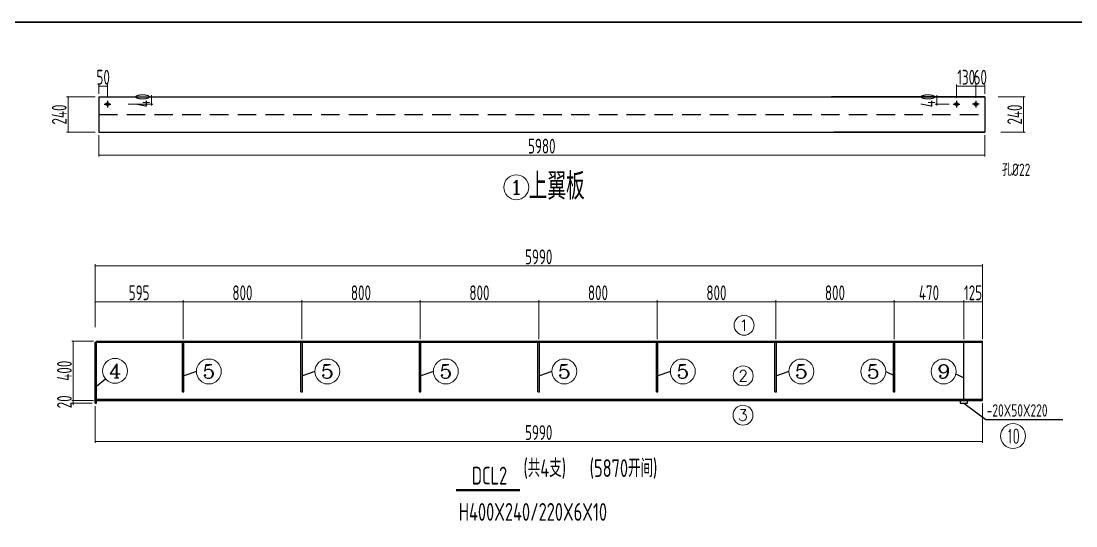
# Model space of a CAD drawing. Header units: millimetres. Extents: x 1471994 to 4527627, y -5186613 to -1927582.
# Drawn here: x 1510151 to 1517272, y -1973455 to -1970048 of the extents above; entities that cross this region are included whole.
import ezdxf
from ezdxf.enums import TextEntityAlignment as Align

# ---------------------------------------------------------------- set-up
doc = ezdxf.new("R2010")
doc.units = ezdxf.units.MM
doc.header["$LTSCALE"] = 1000
doc.header["$PDMODE"] = 34
doc.linetypes.add('CACHE2', pattern=[0.1875, 0.125, -0.0625])
doc.layers.add('ADIM', color=3, linetype='Continuous')
doc.layers.add('钢架', color=7, linetype='Continuous', lineweight=25)
doc.styles.add('COMPLEX', font='COMPLEX')
doc.styles.add('hz', font='gbenor.shx', dxfattribs={"width": 0.75, "height": 100, "bigfont": 'gbcbig.shx'})
doc.styles.add('TSSD_Label', font='Tssdeng.shx', dxfattribs={"width": 0.7, "bigfont": 'hztxt.shx'})
doc.dimstyles.new('连接板标注3', dxfattribs={"dimscale": 100, "dimtxt": 0.8, "dimasz": 0.1, "dimexe": 0.1, "dimexo": 0.2, "dimgap": 0.1, "dimtad": 1, "dimtoh": 1, "dimdec": 0, "dimdsep": 46, "dimtxsty": 'hz', "dimblk": 'ARCHTICK', "dimcen": 3, "dimclrd": 7, "dimclre": 7, "dimclrt": 3, "dimadec": 0, "dimazin": 0, "dimtfac": 1, "dimtdec": 0, "dimtix": 1, "dimtmove": 0, "dimatfit": 3, "dimldrblk": 'ARCHTICK', "dimfxl": 0.1, "dimlwd": 13, "dimlwe": 13, "dimarcsym": 0})

# ---------------------------------------------------------------- blocks, each defined once
blk = doc.blocks.new('_ArchTick')
at = {"color": 0, "linetype": 'ByBlock', "const_width": 0.15}
blk.add_lwpolyline([(-0.5, -0.5), (0.5, 0.5)], dxfattribs=at)
blk = doc.blocks.new('*D871')
at = {"color": 7, "lineweight": 13}
for p, q in [((1510640.6, -1972207.5), (1510493.8, -1972207.5)), ((1510503.8, -1972207.5), (1510503.8, -1972607.5)), ((1510640.6, -1972607.5), (1510493.8, -1972607.5))]:
    blk.add_line(p, q, dxfattribs=at)
at = {"layer": 'Defpoints', "color": 0}
for p in [(1510660.6, -1972207.5), (1510503.8, -1972607.5), (1510660.6, -1972607.5)]:
    blk.add_point(p, dxfattribs=at)
at = {"color": 7, "lineweight": 13, "xscale": 10, "yscale": 10, "zscale": 10}
for p, rotation in [((1510503.8, -1972207.5), 90), ((1510503.8, -1972607.5), 270)]:
    blk.add_blockref('_ArchTick', p, dxfattribs=dict(at, rotation=rotation))
at = {"color": 3, "insert": (1510443.8, -1972407.5), "char_height": 100, "attachment_point": 5, "rotation": 90, "style": 'hz'}
blk.add_mtext('400', dxfattribs=at)
blk = doc.blocks.new('*D872')
at = {"color": 7, "lineweight": 13}
for p, q in [((1510640.6, -1972607.5), (1510493.8, -1972607.5)), ((1510630.6, -1972627.5), (1510493.8, -1972627.5)), ((1510503.8, -1972607.5), (1510503.8, -1972597.5)), ((1510503.8, -1972607.5), (1510503.8, -1972627.5)), ((1510503.8, -1972627.5), (1510503.8, -1972637.5))]:
    blk.add_line(p, q, dxfattribs=at)
at = {"layer": 'Defpoints', "color": 0}
for p in [(1510503.8, -1972627.5), (1510650.6, -1972627.5), (1510660.6, -1972607.5)]:
    blk.add_point(p, dxfattribs=at)
at = {"color": 7, "lineweight": 13, "xscale": 10, "yscale": 10, "zscale": 10}
for p, rotation in [((1510503.8, -1972607.5), 270), ((1510503.8, -1972627.5), 90)]:
    blk.add_blockref('_ArchTick', p, dxfattribs=dict(at, rotation=rotation))
at = {"color": 3, "insert": (1510443.8, -1972617.5), "char_height": 100, "attachment_point": 5, "rotation": 90, "style": 'hz'}
blk.add_mtext('20', dxfattribs=at)
blk = doc.blocks.new('*D873')
at = {"color": 7, "lineweight": 13}
for p, q in [((1510882.2, -1970558.5), (1511041.5, -1970558.5)), ((1511031.5, -1970558.5), (1511031.5, -1970548.5)), ((1511031.5, -1970558.5), (1511031.5, -1970608.5)), ((1510873.4, -1970608.5), (1511041.5, -1970608.5)), ((1511031.5, -1970608.5), (1511031.5, -1970618.5))]:
    blk.add_line(p, q, dxfattribs=at)
at = {"layer": 'Defpoints', "color": 0}
for p in [(1510862.2, -1970558.5), (1510853.4, -1970608.5), (1511031.5, -1970608.5)]:
    blk.add_point(p, dxfattribs=at)
at = {"color": 7, "lineweight": 13, "xscale": 10, "yscale": 10, "zscale": 10}
for p, rotation in [((1511031.5, -1970558.5), 270), ((1511031.5, -1970608.5), 90)]:
    blk.add_blockref('_ArchTick', p, dxfattribs=dict(at, rotation=rotation))
at = {"color": 3, "insert": (1510971.5, -1970583.5), "char_height": 100, "attachment_point": 5, "rotation": 90, "style": 'hz'}
blk.add_mtext('40', dxfattribs=at)
blk = doc.blocks.new('*D874')
at = {"color": 7, "lineweight": 13}
for p, q in [((1510650.6, -1970558.5), (1510458.8, -1970558.5)), ((1510468.8, -1970558.5), (1510468.8, -1970798.5)), ((1510650.6, -1970798.5), (1510458.8, -1970798.5))]:
    blk.add_line(p, q, dxfattribs=at)
at = {"layer": 'Defpoints', "color": 0}
for p in [(1510670.6, -1970558.5), (1510468.8, -1970798.5), (1510670.6, -1970798.5)]:
    blk.add_point(p, dxfattribs=at)
at = {"color": 7, "lineweight": 13, "xscale": 10, "yscale": 10, "zscale": 10}
for p, rotation in [((1510468.8, -1970558.5), 90), ((1510468.8, -1970798.5), 270)]:
    blk.add_blockref('_ArchTick', p, dxfattribs=dict(at, rotation=rotation))
at = {"color": 3, "insert": (1510408.8, -1970678.5), "char_height": 100, "attachment_point": 5, "rotation": 90, "style": 'hz'}
blk.add_mtext('240', dxfattribs=at)
blk = doc.blocks.new('*D875')
at = {"color": 7, "lineweight": 13}
for p, q in [((1510676.6, -1970818.5), (1510676.6, -1970961.7)), ((1516656.6, -1970818.5), (1516656.6, -1970961.7)), ((1510676.6, -1970951.7), (1516656.6, -1970951.7))]:
    blk.add_line(p, q, dxfattribs=at)
at = {"layer": 'Defpoints', "color": 0}
for p in [(1510676.6, -1970798.5), (1516656.6, -1970798.5), (1516656.6, -1970951.7)]:
    blk.add_point(p, dxfattribs=at)
at = {"color": 7, "lineweight": 13, "xscale": 10, "yscale": 10, "zscale": 10, "rotation": 180}
blk.add_blockref('_ArchTick', (1510676.6, -1970951.7), dxfattribs=at)
at = {"color": 7, "lineweight": 13, "xscale": 10, "yscale": 10, "zscale": 10}
blk.add_blockref('_ArchTick', (1516656.6, -1970951.7), dxfattribs=at)
at = {"color": 3, "insert": (1513666.6, -1970891.7), "char_height": 100, "attachment_point": 5, "style": 'hz'}
blk.add_mtext('5980', dxfattribs=at)
blk = doc.blocks.new('轴线标号')
at = {"lineweight": 13}
blk.add_circle((0, 0), 0.5, dxfattribs=at)
at = {"layer": '钢架', "lineweight": 13, "style": 'COMPLEX', "width": 1.041667}
blk.add_attdef('A', text='', height=0.56, dxfattribs=at).set_placement((-0.25, -0.28), (0.25, -0.28), align=Align.FIT)
blk = doc.blocks.new('*D849')
at = {"color": 7, "lineweight": 13}
for p, q in [((1510650.6, -1972114), (1510650.6, -1971689.1)), ((1510650.6, -1971699.1), (1516640.6, -1971699.1)), ((1516640.6, -1972195.5), (1516640.6, -1971689.1))]:
    blk.add_line(p, q, dxfattribs=at)
at = {"layer": 'Defpoints', "color": 0}
for p in [(1516640.6, -1971699.1), (1510650.6, -1972134), (1516640.6, -1972215.5)]:
    blk.add_point(p, dxfattribs=at)
at = {"color": 7, "lineweight": 13, "xscale": 10, "yscale": 10, "zscale": 10, "rotation": 180}
blk.add_blockref('_ArchTick', (1510650.6, -1971699.1), dxfattribs=at)
at = {"color": 7, "lineweight": 13, "xscale": 10, "yscale": 10, "zscale": 10}
blk.add_blockref('_ArchTick', (1516640.6, -1971699.1), dxfattribs=at)
at = {"color": 3, "insert": (1513645.6, -1971639.1), "char_height": 100, "attachment_point": 5, "style": 'hz'}
blk.add_mtext('5990', dxfattribs=at)
blk = doc.blocks.new('*D850')
at = {"color": 7, "lineweight": 13}
for p, q in [((1516640.6, -1972627.5), (1516640.6, -1972894.8)), ((1510650.6, -1972647.5), (1510650.6, -1972894.8)), ((1510650.6, -1972884.8), (1516640.6, -1972884.8))]:
    blk.add_line(p, q, dxfattribs=at)
at = {"layer": 'Defpoints', "color": 0}
for p in [(1510650.6, -1972627.5), (1516640.6, -1972607.5), (1516640.6, -1972884.8)]:
    blk.add_point(p, dxfattribs=at)
at = {"color": 7, "lineweight": 13, "xscale": 10, "yscale": 10, "zscale": 10, "rotation": 180}
blk.add_blockref('_ArchTick', (1510650.6, -1972884.8), dxfattribs=at)
at = {"color": 7, "lineweight": 13, "xscale": 10, "yscale": 10, "zscale": 10}
blk.add_blockref('_ArchTick', (1516640.6, -1972884.8), dxfattribs=at)
at = {"color": 3, "insert": (1513645.6, -1972824.8), "char_height": 100, "attachment_point": 5, "style": 'hz'}
blk.add_mtext('5990', dxfattribs=at)
blk = doc.blocks.new('*D851')
at = {"color": 7, "lineweight": 13}
for p, q in [((1510676.6, -1970538.5), (1510676.6, -1970476.7)), ((1510676.6, -1970486.7), (1510734.6, -1970486.7)), ((1510734.6, -1970556.1), (1510734.6, -1970476.7))]:
    blk.add_line(p, q, dxfattribs=at)
at = {"layer": 'Defpoints', "color": 0}
for p in [(1510734.6, -1970486.7), (1510676.6, -1970558.5), (1510734.6, -1970576.1)]:
    blk.add_point(p, dxfattribs=at)
at = {"color": 7, "lineweight": 13, "xscale": 10, "yscale": 10, "zscale": 10, "rotation": 180}
blk.add_blockref('_ArchTick', (1510676.6, -1970486.7), dxfattribs=at)
at = {"color": 7, "lineweight": 13, "xscale": 10, "yscale": 10, "zscale": 10}
blk.add_blockref('_ArchTick', (1510734.6, -1970486.7), dxfattribs=at)
at = {"color": 3, "insert": (1510705.6, -1970426.7), "char_height": 100, "attachment_point": 5, "style": 'hz'}
blk.add_mtext('50', dxfattribs=at)
blk = doc.blocks.new('*D858')
at = {"color": 7, "lineweight": 13}
for p, q in [((1516746.6, -1970558.5), (1516929.2, -1970558.5)), ((1516919.2, -1970798.5), (1516919.2, -1970558.5)), ((1516765.7, -1970798.5), (1516929.2, -1970798.5))]:
    blk.add_line(p, q, dxfattribs=at)
at = {"layer": 'Defpoints', "color": 0}
for p in [(1516726.6, -1970558.5), (1516919.2, -1970558.5), (1516745.7, -1970798.5)]:
    blk.add_point(p, dxfattribs=at)
at = {"color": 7, "lineweight": 13, "xscale": 10, "yscale": 10, "zscale": 10}
for p, rotation in [((1516919.2, -1970558.5), 90), ((1516919.2, -1970798.5), 270)]:
    blk.add_blockref('_ArchTick', p, dxfattribs=dict(at, rotation=rotation))
at = {"color": 3, "insert": (1516859.2, -1970678.5), "char_height": 100, "attachment_point": 5, "rotation": 90, "style": 'hz'}
blk.add_mtext('240', dxfattribs=at)
blk = doc.blocks.new('*D859')
at = {"color": 7, "lineweight": 13}
for p, q in [((1516408.4, -1970558.5), (1516323.1, -1970558.5)), ((1516333.1, -1970558.5), (1516333.1, -1970548.5)), ((1516333.1, -1970558.5), (1516333.1, -1970608.5)), ((1516417.2, -1970608.5), (1516323.1, -1970608.5)), ((1516333.1, -1970608.5), (1516333.1, -1970618.5))]:
    blk.add_line(p, q, dxfattribs=at)
at = {"layer": 'Defpoints', "color": 0}
for p in [(1516428.4, -1970558.5), (1516333.1, -1970608.5), (1516437.2, -1970608.5)]:
    blk.add_point(p, dxfattribs=at)
at = {"color": 7, "lineweight": 13, "xscale": 10, "yscale": 10, "zscale": 10}
for p, rotation in [((1516333.1, -1970558.5), 270), ((1516333.1, -1970608.5), 90)]:
    blk.add_blockref('_ArchTick', p, dxfattribs=dict(at, rotation=rotation))
at = {"color": 3, "insert": (1516273.1, -1970583.5), "char_height": 100, "attachment_point": 5, "rotation": 90, "style": 'hz'}
blk.add_mtext('40', dxfattribs=at)
blk = doc.blocks.new('*D860')
at = {"color": 7, "lineweight": 13}
for p, q in [((1516596.6, -1970566.1), (1516596.6, -1970476.6)), ((1516656.6, -1970486.6), (1516596.6, -1970486.6)), ((1516656.6, -1970538.5), (1516656.6, -1970476.6))]:
    blk.add_line(p, q, dxfattribs=at)
at = {"layer": 'Defpoints', "color": 0}
for p in [(1516596.6, -1970486.6), (1516656.6, -1970558.5), (1516596.6, -1970586.1)]:
    blk.add_point(p, dxfattribs=at)
at = {"color": 7, "lineweight": 13, "xscale": 10, "yscale": 10, "zscale": 10, "rotation": 180}
blk.add_blockref('_ArchTick', (1516596.6, -1970486.6), dxfattribs=at)
at = {"color": 7, "lineweight": 13, "xscale": 10, "yscale": 10, "zscale": 10}
blk.add_blockref('_ArchTick', (1516656.6, -1970486.6), dxfattribs=at)
at = {"color": 3, "insert": (1516626.6, -1970426.6), "char_height": 100, "attachment_point": 5, "style": 'hz'}
blk.add_mtext('60', dxfattribs=at)
blk = doc.blocks.new('*D861')
at = {"color": 7, "lineweight": 13}
for p, q in [((1515245.6, -1972195.5), (1515245.6, -1971931.6)), ((1516045.6, -1972195.5), (1516045.6, -1971931.6)), ((1515245.6, -1971941.6), (1516045.6, -1971941.6))]:
    blk.add_line(p, q, dxfattribs=at)
at = {"layer": 'Defpoints', "color": 0}
for p in [(1516045.6, -1971941.6), (1515245.6, -1972215.5), (1516045.6, -1972215.5)]:
    blk.add_point(p, dxfattribs=at)
at = {"color": 7, "lineweight": 13, "xscale": 10, "yscale": 10, "zscale": 10, "rotation": 180}
blk.add_blockref('_ArchTick', (1515245.6, -1971941.6), dxfattribs=at)
at = {"color": 7, "lineweight": 13, "xscale": 10, "yscale": 10, "zscale": 10}
blk.add_blockref('_ArchTick', (1516045.6, -1971941.6), dxfattribs=at)
at = {"color": 3, "insert": (1515645.6, -1971881.6), "char_height": 100, "attachment_point": 5, "style": 'hz'}
blk.add_mtext('800', dxfattribs=at)
blk = doc.blocks.new('*D862')
at = {"color": 7, "lineweight": 13}
for p, q in [((1516045.6, -1972195.5), (1516045.6, -1971931.6)), ((1516515.6, -1972195.5), (1516515.6, -1971931.6)), ((1516045.6, -1971941.6), (1516515.6, -1971941.6))]:
    blk.add_line(p, q, dxfattribs=at)
at = {"layer": 'Defpoints', "color": 0}
for p in [(1516515.6, -1971941.6), (1516045.6, -1972215.5), (1516515.6, -1972215.5)]:
    blk.add_point(p, dxfattribs=at)
at = {"color": 7, "lineweight": 13, "xscale": 10, "yscale": 10, "zscale": 10, "rotation": 180}
blk.add_blockref('_ArchTick', (1516045.6, -1971941.6), dxfattribs=at)
at = {"color": 7, "lineweight": 13, "xscale": 10, "yscale": 10, "zscale": 10}
blk.add_blockref('_ArchTick', (1516515.6, -1971941.6), dxfattribs=at)
at = {"color": 3, "insert": (1516280.6, -1971881.6), "char_height": 100, "attachment_point": 5, "style": 'hz'}
blk.add_mtext('470', dxfattribs=at)
blk = doc.blocks.new('*D833')
at = {"color": 7, "lineweight": 13}
for p, q in [((1514445.6, -1972195.5), (1514445.6, -1971931.6)), ((1515245.6, -1972195.5), (1515245.6, -1971931.6)), ((1514445.6, -1971941.6), (1515245.6, -1971941.6))]:
    blk.add_line(p, q, dxfattribs=at)
at = {"layer": 'Defpoints', "color": 0}
for p in [(1515245.6, -1971941.6), (1514445.6, -1972215.5), (1515245.6, -1972215.5)]:
    blk.add_point(p, dxfattribs=at)
at = {"color": 7, "lineweight": 13, "xscale": 10, "yscale": 10, "zscale": 10, "rotation": 180}
blk.add_blockref('_ArchTick', (1514445.6, -1971941.6), dxfattribs=at)
at = {"color": 7, "lineweight": 13, "xscale": 10, "yscale": 10, "zscale": 10}
blk.add_blockref('_ArchTick', (1515245.6, -1971941.6), dxfattribs=at)
at = {"color": 3, "insert": (1514845.6, -1971881.6), "char_height": 100, "attachment_point": 5, "style": 'hz'}
blk.add_mtext('800', dxfattribs=at)
blk = doc.blocks.new('*D834')
at = {"color": 7, "lineweight": 13}
for p, q in [((1513645.6, -1972195.5), (1513645.6, -1971931.6)), ((1514445.6, -1972195.5), (1514445.6, -1971931.6)), ((1513645.6, -1971941.6), (1514445.6, -1971941.6))]:
    blk.add_line(p, q, dxfattribs=at)
at = {"layer": 'Defpoints', "color": 0}
for p in [(1514445.6, -1971941.6), (1513645.6, -1972215.5), (1514445.6, -1972215.5)]:
    blk.add_point(p, dxfattribs=at)
at = {"color": 7, "lineweight": 13, "xscale": 10, "yscale": 10, "zscale": 10, "rotation": 180}
blk.add_blockref('_ArchTick', (1513645.6, -1971941.6), dxfattribs=at)
at = {"color": 7, "lineweight": 13, "xscale": 10, "yscale": 10, "zscale": 10}
blk.add_blockref('_ArchTick', (1514445.6, -1971941.6), dxfattribs=at)
at = {"color": 3, "insert": (1514045.6, -1971881.6), "char_height": 100, "attachment_point": 5, "style": 'hz'}
blk.add_mtext('800', dxfattribs=at)
blk = doc.blocks.new('*D835')
at = {"color": 7, "lineweight": 13}
for p, q in [((1512845.6, -1972195.5), (1512845.6, -1971931.6)), ((1513645.6, -1972195.5), (1513645.6, -1971931.6)), ((1512845.6, -1971941.6), (1513645.6, -1971941.6))]:
    blk.add_line(p, q, dxfattribs=at)
at = {"layer": 'Defpoints', "color": 0}
for p in [(1513645.6, -1971941.6), (1512845.6, -1972215.5), (1513645.6, -1972215.5)]:
    blk.add_point(p, dxfattribs=at)
at = {"color": 7, "lineweight": 13, "xscale": 10, "yscale": 10, "zscale": 10, "rotation": 180}
blk.add_blockref('_ArchTick', (1512845.6, -1971941.6), dxfattribs=at)
at = {"color": 7, "lineweight": 13, "xscale": 10, "yscale": 10, "zscale": 10}
blk.add_blockref('_ArchTick', (1513645.6, -1971941.6), dxfattribs=at)
at = {"color": 3, "insert": (1513245.6, -1971881.6), "char_height": 100, "attachment_point": 5, "style": 'hz'}
blk.add_mtext('800', dxfattribs=at)
blk = doc.blocks.new('*D836')
at = {"color": 7, "lineweight": 13}
for p, q in [((1512045.6, -1972195.5), (1512045.6, -1971931.6)), ((1512845.6, -1972195.5), (1512845.6, -1971931.6)), ((1512045.6, -1971941.6), (1512845.6, -1971941.6))]:
    blk.add_line(p, q, dxfattribs=at)
at = {"layer": 'Defpoints', "color": 0}
for p in [(1512845.6, -1971941.6), (1512045.6, -1972215.5), (1512845.6, -1972215.5)]:
    blk.add_point(p, dxfattribs=at)
at = {"color": 7, "lineweight": 13, "xscale": 10, "yscale": 10, "zscale": 10, "rotation": 180}
blk.add_blockref('_ArchTick', (1512045.6, -1971941.6), dxfattribs=at)
at = {"color": 7, "lineweight": 13, "xscale": 10, "yscale": 10, "zscale": 10}
blk.add_blockref('_ArchTick', (1512845.6, -1971941.6), dxfattribs=at)
at = {"color": 3, "insert": (1512445.6, -1971881.6), "char_height": 100, "attachment_point": 5, "style": 'hz'}
blk.add_mtext('800', dxfattribs=at)
blk = doc.blocks.new('*D837')
at = {"color": 7, "lineweight": 13}
for p, q in [((1511245.6, -1972195.5), (1511245.6, -1971931.6)), ((1512045.6, -1972195.5), (1512045.6, -1971931.6)), ((1511245.6, -1971941.6), (1512045.6, -1971941.6))]:
    blk.add_line(p, q, dxfattribs=at)
at = {"layer": 'Defpoints', "color": 0}
for p in [(1512045.6, -1971941.6), (1511245.6, -1972215.5), (1512045.6, -1972215.5)]:
    blk.add_point(p, dxfattribs=at)
at = {"color": 7, "lineweight": 13, "xscale": 10, "yscale": 10, "zscale": 10, "rotation": 180}
blk.add_blockref('_ArchTick', (1511245.6, -1971941.6), dxfattribs=at)
at = {"color": 7, "lineweight": 13, "xscale": 10, "yscale": 10, "zscale": 10}
blk.add_blockref('_ArchTick', (1512045.6, -1971941.6), dxfattribs=at)
at = {"color": 3, "insert": (1511645.6, -1971881.6), "char_height": 100, "attachment_point": 5, "style": 'hz'}
blk.add_mtext('800', dxfattribs=at)
blk = doc.blocks.new('*D838')
at = {"color": 7, "lineweight": 13}
for p, q in [((1510650.6, -1972094), (1510650.6, -1971931.6)), ((1511245.6, -1972195.5), (1511245.6, -1971931.6)), ((1510650.6, -1971941.6), (1511245.6, -1971941.6))]:
    blk.add_line(p, q, dxfattribs=at)
at = {"layer": 'Defpoints', "color": 0}
for p in [(1511245.6, -1971941.6), (1510650.6, -1972114), (1511245.6, -1972215.5)]:
    blk.add_point(p, dxfattribs=at)
at = {"color": 7, "lineweight": 13, "xscale": 10, "yscale": 10, "zscale": 10, "rotation": 180}
blk.add_blockref('_ArchTick', (1510650.6, -1971941.6), dxfattribs=at)
at = {"color": 7, "lineweight": 13, "xscale": 10, "yscale": 10, "zscale": 10}
blk.add_blockref('_ArchTick', (1511245.6, -1971941.6), dxfattribs=at)
at = {"color": 3, "insert": (1510948.1, -1971881.6), "char_height": 100, "attachment_point": 5, "style": 'hz'}
blk.add_mtext('595', dxfattribs=at)
blk = doc.blocks.new('*D905')
at = {"color": 7, "lineweight": 13}
for p, q in [((1516515.6, -1972195.5), (1516515.6, -1971931.6)), ((1516640.6, -1972147.4), (1516640.6, -1971931.6)), ((1516515.6, -1971941.6), (1516640.6, -1971941.6))]:
    blk.add_line(p, q, dxfattribs=at)
at = {"layer": 'Defpoints', "color": 0}
for p in [(1516640.6, -1971941.6), (1516515.6, -1972215.5), (1516640.6, -1972167.4)]:
    blk.add_point(p, dxfattribs=at)
at = {"color": 7, "lineweight": 13, "xscale": 10, "yscale": 10, "zscale": 10, "rotation": 180}
blk.add_blockref('_ArchTick', (1516515.6, -1971941.6), dxfattribs=at)
at = {"color": 7, "lineweight": 13, "xscale": 10, "yscale": 10, "zscale": 10}
blk.add_blockref('_ArchTick', (1516640.6, -1971941.6), dxfattribs=at)
at = {"color": 3, "insert": (1516578.1, -1971881.6), "char_height": 100, "attachment_point": 5, "style": 'hz'}
blk.add_mtext('125', dxfattribs=at)
blk = doc.blocks.new('*D1240')
at = {"color": 7, "lineweight": 13}
for p, q in [((1516466.6, -1970566.1), (1516466.6, -1970476.6)), ((1516596.6, -1970486.6), (1516466.6, -1970486.6)), ((1516596.6, -1970538.5), (1516596.6, -1970476.6))]:
    blk.add_line(p, q, dxfattribs=at)
at = {"layer": 'Defpoints', "color": 0}
for p in [(1516466.6, -1970486.6), (1516596.6, -1970558.5), (1516466.6, -1970586.1)]:
    blk.add_point(p, dxfattribs=at)
at = {"color": 7, "lineweight": 13, "xscale": 10, "yscale": 10, "zscale": 10, "rotation": 180}
blk.add_blockref('_ArchTick', (1516466.6, -1970486.6), dxfattribs=at)
at = {"color": 7, "lineweight": 13, "xscale": 10, "yscale": 10, "zscale": 10}
blk.add_blockref('_ArchTick', (1516596.6, -1970486.6), dxfattribs=at)
at = {"color": 3, "insert": (1516531.6, -1970426.6), "char_height": 100, "attachment_point": 5, "style": 'hz'}
blk.add_mtext('130', dxfattribs=at)

msp = doc.modelspace()

# ---------------------------------------------------------------- linework, layer by layer
for p, q in [((1510676.6, -1970558.5), (1510676.6, -1970798.5)), ((1510676.6, -1970558.5), (1511808.2, -1970558.5)), ((1511808.2, -1970558.5), (1516656.6, -1970558.5)), ((1514308.2, -1970558.5), (1514511.6, -1970558.5)), ((1516656.6, -1970558.5), (1515623, -1970558.5)), ((1516656.6, -1970558.5), (1516656.6, -1970798.5)), ((1516656.6, -1970558.5), (1516656.6, -1970798.5)), ((1510712.2, -1970608.5), (1510757, -1970608.5)), ((1510734.6, -1970586.1), (1510734.6, -1970630.9)), ((1510734.6, -1970586.1), (1510734.6, -1970630.9)), ((1516444.2, -1970608.5), (1516489, -1970608.5)), ((1516466.6, -1970586.1), (1516466.6, -1970630.9)), ((1516466.6, -1970586.1), (1516466.6, -1970630.9)), ((1516619, -1970608.5), (1516574.2, -1970608.5)), ((1516596.6, -1970586.1), (1516596.6, -1970630.9)), ((1516596.6, -1970586.1), (1516596.6, -1970630.9)), ((1510676.6, -1970798.5), (1511808.2, -1970798.5)), ((1511808.2, -1970798.5), (1516656.6, -1970798.5)), ((1514308.2, -1970798.5), (1514511.6, -1970798.5)), ((1516656.6, -1970798.5), (1515638, -1970798.5)), ((1510650.6, -1972215.5), (1512058.2, -1972215.5)), ((1510650.6, -1972627.5), (1510650.6, -1972215.5)), ((1510660.6, -1972207.5), (1512058.2, -1972207.5)), ((1510660.6, -1972627.5), (1510660.6, -1972207.5)), ((1511240.6, -1972549.5), (1511240.6, -1972215.5)), ((1511250.6, -1972549.5), (1511250.6, -1972215.5)), ((1512040.6, -1972549.5), (1512040.6, -1972215.5)), ((1512050.6, -1972549.5), (1512050.6, -1972215.5)), ((1512058.2, -1972207.5), (1516640.6, -1972207.5)), ((1512058.2, -1972215.5), (1516640.6, -1972215.5)), ((1512840.6, -1972549.5), (1512840.6, -1972215.5)), ((1512850.6, -1972549.5), (1512850.6, -1972215.5)), ((1513640.6, -1972549.5), (1513640.6, -1972215.5)), ((1513650.6, -1972549.5), (1513650.6, -1972215.5)), ((1514440.6, -1972549.5), (1514440.6, -1972215.5)), ((1514450.6, -1972549.5), (1514450.6, -1972215.5)), ((1514900.6, -1972215.5), (1516640.6, -1972215.5)), ((1514905.6, -1972207.5), (1516640.6, -1972207.5)), ((1515240.6, -1972549.5), (1515240.6, -1972215.5)), ((1515250.6, -1972549.5), (1515250.6, -1972215.5)), ((1516040.6, -1972549.5), (1516040.6, -1972215.5)), ((1516050.6, -1972549.5), (1516050.6, -1972215.5)), ((1516515.6, -1972607.5), (1516515.6, -1972207.5)), ((1516640.6, -1972607.5), (1516640.6, -1972207.5)), ((1516462.1, -1972428.5), (1516515.6, -1972455.1)), ((1510660.6, -1972512.6), (1510720.9, -1972462.3)), ((1511240.6, -1972549.5), (1511250.6, -1972549.5)), ((1511240.6, -1972549.5), (1511250.6, -1972549.5)), ((1512040.6, -1972549.5), (1512050.6, -1972549.5)), ((1512040.6, -1972549.5), (1512050.6, -1972549.5)), ((1512840.6, -1972549.5), (1512850.6, -1972549.5)), ((1512840.6, -1972549.5), (1512850.6, -1972549.5)), ((1513640.6, -1972549.5), (1513650.6, -1972549.5)), ((1513640.6, -1972549.5), (1513650.6, -1972549.5)), ((1514440.6, -1972549.5), (1514450.6, -1972549.5)), ((1514440.6, -1972549.5), (1514450.6, -1972549.5)), ((1515240.6, -1972549.5), (1515250.6, -1972549.5)), ((1515240.6, -1972549.5), (1515250.6, -1972549.5)), ((1516040.6, -1972549.5), (1516050.6, -1972549.5)), ((1516040.6, -1972549.5), (1516050.6, -1972549.5)), ((1510650.6, -1972627.5), (1510660.6, -1972627.5)), ((1510660.6, -1972599.5), (1512058.2, -1972599.5)), ((1510660.6, -1972607.5), (1512058.2, -1972607.5)), ((1512058.2, -1972599.5), (1516640.6, -1972599.5)), ((1512058.2, -1972607.5), (1516640.6, -1972607.5)), ((1514905.6, -1972599.5), (1516640.6, -1972599.5)), ((1514905.6, -1972607.5), (1516640.6, -1972607.5)), ((1516515.6, -1972607.5), (1516470.6, -1972607.5)), ((1516490.6, -1972607.5), (1516490.6, -1972627.5)), ((1516490.6, -1972627.5), (1516540.6, -1972627.5)), ((1516515.6, -1972627.5), (1516664.1, -1972737.3)), ((1516540.6, -1972627.5), (1516540.6, -1972607.5)), ((1516664.1, -1972737.3), (1517183.3, -1972737.3)), ((1513089.3, -1973208.3), (1513518.3, -1973208.3)), ((1513089.3, -1973215.8), (1513518.3, -1973215.8))]:
    msp.add_line(p, q)
at = {"color": 2, "linetype": 'CACHE2'}
msp.add_line((1510676.6, -1970678.5), (1516656.6, -1970678.5), dxfattribs=at)
at = {"lineweight": -3}
for p, q in [((1511334.6, -1972412.6), (1511250.6, -1972441.1)), ((1512134.6, -1972412.6), (1512050.6, -1972441.1)), ((1512934.6, -1972412.6), (1512850.6, -1972441.1)), ((1513734.6, -1972412.6), (1513650.6, -1972441.1)), ((1514534.6, -1972412.6), (1514450.6, -1972441.1)), ((1515334.6, -1972412.6), (1515250.6, -1972441.1)), ((1515988.6, -1972412.6), (1516050.6, -1972441.1))]:
    msp.add_line(p, q, dxfattribs=at)
for points in [[(1509959.5, -1962617.3), (1521005.1, -1962617.3), (1521005.1, -1970055), (1509959.5, -1970055)], [(1509959.5, -1970055), (1521005.1, -1970055), (1521005.1, -1977492.6), (1509959.5, -1977492.6)]]:
    msp.add_lwpolyline(points, close=True)
for centre in [(1510734.6, -1970608.5), (1516466.6, -1970608.5), (1516596.6, -1970608.5)]:
    msp.add_circle(centre, 11)

# ---------------------------------------------------------------- block references
ref = msp.add_blockref('轴线标号', (1513494.6, -1971169.4), dxfattribs=dict(xscale=168.1849035946652, yscale=168.1849035946652, zscale=168.1849035946943))
ref.add_attrib('A', '1', dxfattribs={"layer": '钢架', "lineweight": 13, "height": 94.2, "style": 'COMPLEX', "width": 2.083333}).set_placement((1513452.5, -1971216.5), (1513536.6, -1971216.5), align=Align.FIT)
ref = msp.add_blockref('轴线标号', (1515032.1, -1972100.7), dxfattribs=dict(xscale=134.5479228757322, yscale=134.5479228757322, zscale=134.5479228757555))
ref.add_attrib('A', '1', dxfattribs={"layer": '钢架', "lineweight": 13, "height": 75.3, "style": 'COMPLEX', "width": 2.083333}).set_placement((1514998.5, -1972138.4), (1515065.7, -1972138.4), align=Align.FIT)
ref = msp.add_blockref('轴线标号', (1510785.4, -1972408.4), dxfattribs=dict(xscale=168.1849035946652, yscale=168.1849035946652, zscale=168.1849035946943))
ref.add_attrib('A', '4', dxfattribs={"layer": '钢架', "lineweight": 13, "height": 94.2, "style": 'COMPLEX', "width": 1.171875}).set_placement((1510743.4, -1972455.5), (1510827.5, -1972455.5), align=Align.FIT)
ref = msp.add_blockref('轴线标号', (1511418.7, -1972412.6), dxfattribs=dict(xscale=-168.1849035946652, yscale=168.1849035946652, zscale=168.1849035946943))
ref.add_attrib('A', '5', dxfattribs={"layer": '钢架', "lineweight": 13, "height": 94.2, "style": 'COMPLEX', "width": 1.339286}).set_placement((1511376.7, -1972459.7), (1511460.7, -1972459.7), align=Align.FIT)
ref = msp.add_blockref('轴线标号', (1512218.7, -1972412.6), dxfattribs=dict(xscale=-168.1849035946652, yscale=168.1849035946652, zscale=168.1849035946943))
ref.add_attrib('A', '5', dxfattribs={"layer": '钢架', "lineweight": 13, "height": 94.2, "style": 'COMPLEX', "width": 1.339286}).set_placement((1512176.7, -1972459.7), (1512260.7, -1972459.7), align=Align.FIT)
ref = msp.add_blockref('轴线标号', (1513018.7, -1972412.6), dxfattribs=dict(xscale=-168.1849035946652, yscale=168.1849035946652, zscale=168.1849035946943))
ref.add_attrib('A', '5', dxfattribs={"layer": '钢架', "lineweight": 13, "height": 94.2, "style": 'COMPLEX', "width": 1.339286}).set_placement((1512976.7, -1972459.7), (1513060.7, -1972459.7), align=Align.FIT)
ref = msp.add_blockref('轴线标号', (1513818.7, -1972412.6), dxfattribs=dict(xscale=-168.1849035946652, yscale=168.1849035946652, zscale=168.1849035946943))
ref.add_attrib('A', '5', dxfattribs={"layer": '钢架', "lineweight": 13, "height": 94.2, "style": 'COMPLEX', "width": 1.339286}).set_placement((1513776.7, -1972459.7), (1513860.7, -1972459.7), align=Align.FIT)
ref = msp.add_blockref('轴线标号', (1514618.7, -1972412.6), dxfattribs=dict(xscale=-168.1849035946652, yscale=168.1849035946652, zscale=168.1849035946943))
ref.add_attrib('A', '5', dxfattribs={"layer": '钢架', "lineweight": 13, "height": 94.2, "style": 'COMPLEX', "width": 1.339286}).set_placement((1514576.7, -1972459.7), (1514660.7, -1972459.7), align=Align.FIT)
ref = msp.add_blockref('轴线标号', (1515418.7, -1972412.6), dxfattribs=dict(xscale=-168.1849035946652, yscale=168.1849035946652, zscale=168.1849035946943))
ref.add_attrib('A', '5', dxfattribs={"layer": '钢架', "lineweight": 13, "height": 94.2, "style": 'COMPLEX', "width": 1.339286}).set_placement((1515376.7, -1972459.7), (1515460.7, -1972459.7), align=Align.FIT)
ref = msp.add_blockref('轴线标号', (1515904.5, -1972412.6), dxfattribs=dict(xscale=-168.1849035946652, yscale=168.1849035946652, zscale=168.1849035946943))
ref.add_attrib('A', '5', dxfattribs={"layer": '钢架', "lineweight": 13, "height": 94.2, "style": 'COMPLEX', "width": 1.339286}).set_placement((1515862.4, -1972459.7), (1515946.5, -1972459.7), align=Align.FIT)
ref = msp.add_blockref('轴线标号', (1516379.5, -1972412.6), dxfattribs=dict(xscale=-168.1849035946652, yscale=168.1849035946652, zscale=168.1849035946943))
ref.add_attrib('A', '9', dxfattribs={"layer": '钢架', "lineweight": 13, "height": 94.2, "style": 'COMPLEX', "width": 1.339286}).set_placement((1516337.5, -1972459.7), (1516421.6, -1972459.7), align=Align.FIT)
ref = msp.add_blockref('轴线标号', (1515026, -1972442.2), dxfattribs=dict(xscale=134.5479228757322, yscale=134.5479228757322, zscale=134.5479228757555))
ref.add_attrib('A', '2', dxfattribs={"layer": '钢架', "lineweight": 13, "height": 75.3, "style": 'COMPLEX', "width": 1.339286}).set_placement((1514992.3, -1972479.9), (1515059.6, -1972479.9), align=Align.FIT)
ref = msp.add_blockref('轴线标号', (1515024.8, -1972707.6), dxfattribs=dict(xscale=134.5479228757322, yscale=134.5479228757322, zscale=134.5479228757555))
ref.add_attrib('A', '3', dxfattribs={"layer": '钢架', "lineweight": 13, "height": 75.3, "style": 'COMPLEX', "width": 1.339286}).set_placement((1514991.1, -1972745.3), (1515058.4, -1972745.3), align=Align.FIT)
ref = msp.add_blockref('轴线标号', (1516848.2, -1972848.6), dxfattribs=dict(xscale=168.1849035946652, yscale=168.1849035946652, zscale=168.1849035946943))
ref.add_attrib('A', '10', dxfattribs={"layer": '钢架', "lineweight": 13, "height": 94.18, "style": 'COMPLEX', "width": 0.646552}).set_placement((1516806.1, -1972895.7), (1516890.2, -1972895.7), align=Align.FIT)

# ---------------------------------------------------------------- texts
at = {"style": 'TSSD_Label', "width": 0.7}
for s, height, p in [('上翼板', 180, (1513767, -1971162.4)), ('DCL2', 120, (1513313.3, -1973115.4))]:
    msp.add_text(s, height=height, dxfattribs=at).set_placement(p, align=Align.MIDDLE_CENTER)
for s, height, p in [('-20X50X220', 84, (1516670.3, -1972717.4)), ('H400X240/220X6X10', 120, (1513106, -1973420.5))]:
    msp.add_text(s, height=height, dxfattribs=at).set_placement(p)
at = {"char_height": 120, "width": 692.905, "attachment_point": 1, "style": 'TSSD_Label'}
for s, insert in [('(共4支)', (1513542.6, -1973004.9)), ('(5870开间)', (1513989.2, -1973004.9))]:
    msp.add_mtext(s, dxfattribs=dict(at, insert=insert))
at = {"layer": 'ADIM', "style": 'TSSD_Label', "width": 0.7}
msp.add_text('孔%%C22', height=83.23, dxfattribs=at).set_placement((1516964.5, -1971117.8), align=Align.BOTTOM_RIGHT)

# ---------------------------------------------------------------- dimensions: what is measured, and where the dimension line sits
dim = msp.add_linear_dim(base=(1510734.6, -1970486.7), p1=(1510676.6, -1970558.5), p2=(1510734.6, -1970576.1), text='50', dimstyle='连接板标注3')
dim.commit()
dim.dimension.update_dxf_attribs({"geometry": '*D851', "text_midpoint": (1510705.6, -1970486.7), "dimtype": 160})
for base, p1, p2, picture, middle in [((1516466.6, -1970486.6), (1516596.6, -1970558.5), (1516466.6, -1970586.1), '*D1240', (1516531.6, -1970486.6)), ((1516596.6, -1970486.6), (1516656.6, -1970558.5), (1516596.6, -1970586.1), '*D860', (1516626.6, -1970486.6))]:
    dim = msp.add_linear_dim(base=base, p1=p1, p2=p2, angle=180, dimstyle='连接板标注3')
    dim.commit()
    dim.dimension.update_dxf_attribs({"geometry": picture, "text_midpoint": middle, "dimtype": 160})
for base, p1, p2, text, picture, middle in [((1511031.5, -1970608.5), (1510862.2, -1970558.5), (1510853.4, -1970608.5), '40', '*D873', (1510971.5, -1970583.5)), ((1516333.1, -1970608.5), (1516428.4, -1970558.5), (1516437.2, -1970608.5), '40', '*D859', (1516273.1, -1970583.5)), ((1510468.8, -1970798.5), (1510670.6, -1970558.5), (1510670.6, -1970798.5), '240', '*D874', (1510408.8, -1970678.5)), ((1516919.2, -1970558.5), (1516745.7, -1970798.5), (1516726.6, -1970558.5), '240', '*D858', (1516859.2, -1970678.5)), ((1510503.8, -1972607.5), (1510660.6, -1972207.5), (1510660.6, -1972607.5), '400', '*D871', (1510443.8, -1972407.5)), ((1510503.8, -1972627.5), (1510660.6, -1972607.5), (1510650.6, -1972627.5), '20', '*D872', (1510443.8, -1972617.5))]:
    dim = msp.add_linear_dim(base=base, p1=p1, p2=p2, angle=90, text=text, dimstyle='连接板标注3')
    dim.commit()
    dim.dimension.update_dxf_attribs({"geometry": picture, "text_midpoint": middle})
for base, p1, p2, picture, middle in [((1516656.6, -1970951.7), (1510676.6, -1970798.5), (1516656.6, -1970798.5), '*D875', (1513666.6, -1970891.7)), ((1511245.6, -1971941.6), (1510650.6, -1972114), (1511245.6, -1972215.5), '*D838', (1510948.1, -1971881.6)), ((1512045.6, -1971941.6), (1511245.6, -1972215.5), (1512045.6, -1972215.5), '*D837', (1511645.6, -1971881.6)), ((1512845.6, -1971941.6), (1512045.6, -1972215.5), (1512845.6, -1972215.5), '*D836', (1512445.6, -1971881.6)), ((1513645.6, -1971941.6), (1512845.6, -1972215.5), (1513645.6, -1972215.5), '*D835', (1513245.6, -1971881.6)), ((1514445.6, -1971941.6), (1513645.6, -1972215.5), (1514445.6, -1972215.5), '*D834', (1514045.6, -1971881.6)), ((1515245.6, -1971941.6), (1514445.6, -1972215.5), (1515245.6, -1972215.5), '*D833', (1514845.6, -1971881.6)), ((1516045.6, -1971941.6), (1515245.6, -1972215.5), (1516045.6, -1972215.5), '*D861', (1515645.6, -1971881.6)), ((1516515.6, -1971941.6), (1516045.6, -1972215.5), (1516515.6, -1972215.5), '*D862', (1516280.6, -1971881.6)), ((1516640.6, -1971941.6), (1516515.6, -1972215.5), (1516640.6, -1972167.4), '*D905', (1516578.1, -1971881.6)), ((1516640.6, -1972884.8), (1510650.6, -1972627.5), (1516640.6, -1972607.5), '*D850', (1513645.6, -1972824.8))]:
    dim = msp.add_linear_dim(base=base, p1=p1, p2=p2, dimstyle='连接板标注3')
    dim.commit()
    dim.dimension.update_dxf_attribs({"geometry": picture, "text_midpoint": middle})
dim = msp.add_linear_dim(base=(1516640.6, -1971699.1), p1=(1510650.6, -1972134), p2=(1516640.6, -1972215.5), dimstyle='连接板标注3', override={"dimtxt": 1})
dim.commit()
dim.dimension.update_dxf_attribs({"geometry": '*D849', "text_midpoint": (1513645.6, -1971639.1)})

doc.saveas('drawing.dxf')
